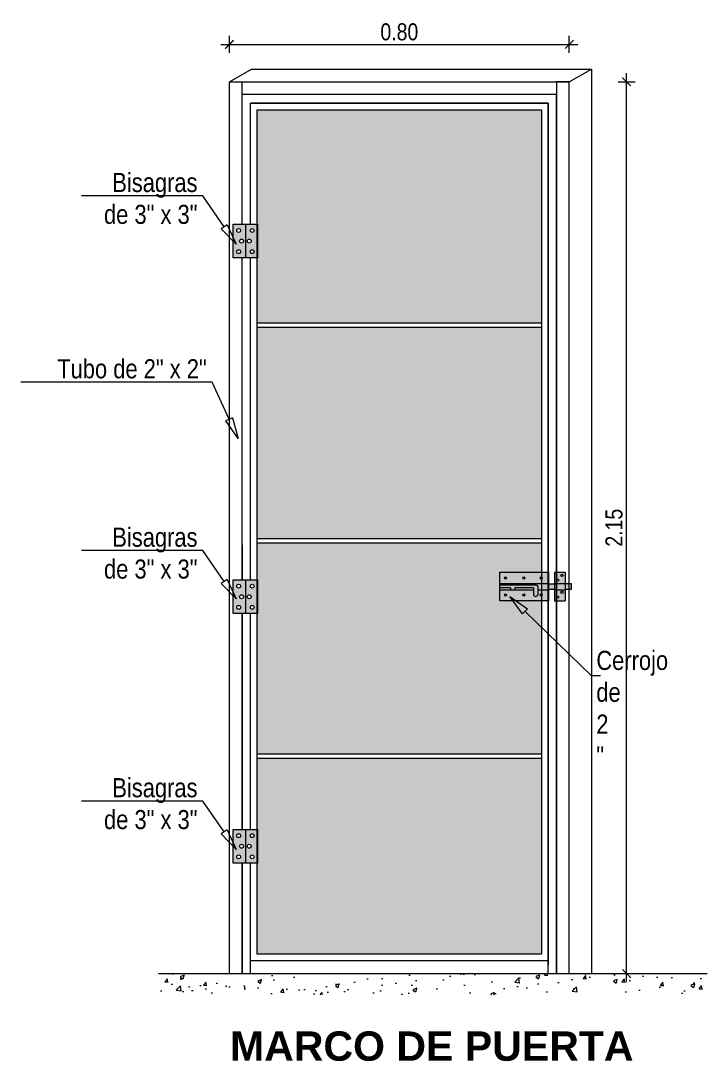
# Model space of a CAD drawing. Header units: metres. Extents: x 116.6 to 157, y -0.9 to 78.1.
# Drawn here: x 142.518 to 144.134, y 65.019 to 67.469 of the extents above; entities that cross this region are included whole.
import ezdxf
from ezdxf import colors
from ezdxf.entities.mleader import LeaderData, LeaderLine
from ezdxf.enums import TextEntityAlignment as Align
from ezdxf.math import Vec2, Vec3

# ---------------------------------------------------------------- set-up
doc = ezdxf.new("R2010")
doc.units = ezdxf.units.M
doc.set_wipeout_variables(frame=1)
doc.layers.get('0').update_dxf_attribs({"color": 253})
doc.layers.get('Defpoints').update_dxf_attribs({"color": 30, "lineweight": 9})
for name, color, linetype, lineweight in [('-Acero techos', 252, 'Continuous', 13), ('-Achurado', 251, 'Continuous', 5), ('-Acotado', 251, 'Continuous', 5), ('-Vista', 148, 'Continuous', 9)]:
    doc.layers.add(name, color=color, linetype=linetype, lineweight=lineweight)
doc.layers.add('G-TEXTOS-TITULOS', color=4, linetype='Continuous')
doc.styles.add('-Arial Narrow', font='ARIALN.TTF')
doc.styles.add('25-TITULO', font='arialbd.ttf', dxfattribs={"height": 0.1})
doc.dimstyles.new('Esc 1_20n', dxfattribs={"dimscale": 0.02, "dimtxt": 2, "dimasz": 1, "dimexe": 1, "dimexo": 1, "dimgap": 0.45, "dimtad": 1, "dimtoh": 1, "dimzin": 3, "dimdsep": 46, "dimtxsty": '-Arial Narrow', "dimblk": 'ARCHTICK', "dimcen": 1, "dimdle": 1, "dimclrd": 252, "dimclre": 252, "dimclrt": 252, "dimadec": 0, "dimazin": 0, "dimtfac": 1, "dimtix": 1, "dimtmove": 1, "dimatfit": 2, "dimldrblk": 'ARCHTICK', "dimfxl": 1, "dimfxlon": 1, "dimtolj": 2, "dimlwd": 5, "dimlwe": 5, "dimarcsym": 0})

# ---------------------------------------------------------------- blocks, each defined once
blk = doc.blocks.new('_ArchTick')
at = {"color": 0, "linetype": 'ByBlock', "const_width": 0.15}
blk.add_lwpolyline([(-0.5, -0.5), (0.5, 0.5)], dxfattribs=at)
blk = doc.blocks.new('*D168')
at = {"layer": '-Acotado', "color": 252, "lineweight": 5, "transparency": 16777216}
for p, q in [((143.924, 67.3249), (143.964, 67.3249)), ((143.944, 65.2049), (143.944, 67.3449)), ((143.924, 65.2249), (143.964, 65.2249))]:
    blk.add_line(p, q, dxfattribs=at)
at = {"layer": 'Defpoints', "color": 0, "transparency": 16777216}
for p in [(143.8093, 67.3249), (143.944, 67.3249), (143.8093, 65.2249)]:
    blk.add_point(p, dxfattribs=at)
at = {"layer": '-Acotado', "color": 252, "lineweight": 5, "transparency": 16777216, "xscale": 0.02, "yscale": 0.02, "zscale": 0.02}
for p, rotation in [((143.944, 67.3249), 90), ((143.944, 65.2249), 270)]:
    blk.add_blockref('_ArchTick', p, dxfattribs=dict(at, rotation=rotation))
at = {"layer": '-Acotado', "color": 252, "transparency": 16777216, "insert": (143.9146, 66.2749), "char_height": 0.04, "attachment_point": 5, "rotation": 90, "style": '-Arial Narrow'}
blk.add_mtext('\\A2;2.15', dxfattribs=at)
blk = doc.blocks.new('*D169')
at = {"layer": '-Acotado', "color": 252, "lineweight": 5, "transparency": 16777216}
for p, q in [((143.0093, 67.3929), (143.0093, 67.4329)), ((143.8093, 67.3929), (143.8093, 67.4329)), ((142.9893, 67.4129), (143.8293, 67.4129))]:
    blk.add_line(p, q, dxfattribs=at)
at = {"layer": 'Defpoints', "color": 0, "transparency": 16777216}
for p in [(143.8093, 67.4129), (143.0093, 67.3249), (143.8093, 67.3249)]:
    blk.add_point(p, dxfattribs=at)
at = {"layer": '-Acotado', "color": 252, "lineweight": 5, "transparency": 16777216, "xscale": 0.02, "yscale": 0.02, "zscale": 0.02, "rotation": 180}
blk.add_blockref('_ArchTick', (143.0093, 67.4129), dxfattribs=at)
at = {"layer": '-Acotado', "color": 252, "lineweight": 5, "transparency": 16777216, "xscale": 0.02, "yscale": 0.02, "zscale": 0.02}
blk.add_blockref('_ArchTick', (143.8093, 67.4129), dxfattribs=at)
at = {"layer": '-Acotado', "color": 252, "transparency": 16777216, "insert": (143.4093, 67.4423), "char_height": 0.04, "attachment_point": 5, "style": '-Arial Narrow'}
blk.add_mtext('\\A2;0.80', dxfattribs=at)
blk = doc.blocks.new('Bisagra 3 x 3')
h = blk.add_hatch(color=7)
h.dxf.hatch_style = 1
h.set_gradient(color1=(255, 255, 255), color2=(128, 128, 128), tint=1, name='CURVED')
h.paths.add_polyline_path([(-0.0285, 0.0396), (0.0285, 0.0396), (0.0285, -0.0396), (-0.0285, -0.0396)])
at = {"linetype": 'Continuous'}
blk.add_wipeout([(-0.0285, 0.0396), (0.0285, 0.0396), (0.0285, -0.0396), (-0.0285, -0.0396)], dxfattribs=at)
h = blk.add_hatch(color=7)
h.dxf.hatch_style = 1
h.set_gradient(color1=(255, 255, 255), color2=(128, 128, 128), tint=1, name='INVCYLINDER')
h.paths.add_polyline_path([(0, 0.0396), (-0.0285, 0.0396), (-0.0285, -0.0396), (0, -0.0396)])
h.paths.add_polyline_path([(-0.0205, 0.0249, -1), (-0.0113, 0.0249, -1)], flags=16)
h.paths.add_polyline_path([(-0.0044, 0, -1), (-0.0136, 0, -1)], flags=16)
h.paths.add_polyline_path([(-0.0113, -0.0249, -1), (-0.0205, -0.0249, -1)], flags=16)
h.paths.add_polyline_path([(0.0285, 0.0396), (0, 0.0396), (0, -0.0396), (0.0285, -0.0396)])
h.paths.add_polyline_path([(0.0136, 0, -1), (0.0044, 0, -1)], flags=16)
h.paths.add_polyline_path([(0.0113, 0.0249, -1), (0.0205, 0.0249, -1)], flags=16)
h.paths.add_polyline_path([(0.0205, -0.0249, -1), (0.0113, -0.0249, -1)], flags=16)
at = {"layer": '-Vista', "linetype": 'Continuous'}
blk.add_lwpolyline([(-0.0285, 0.0396), (0.0285, 0.0396), (0.0285, -0.0396), (-0.0285, -0.0396)], close=True, dxfattribs=at)
blk.add_lwpolyline([(0, 0.0396), (0, -0.0396)], dxfattribs=at)
for centre in [(-0.0159, 0.0249), (0.0159, 0.0249), (-0.009, 0), (0.009, 0), (-0.0159, -0.0249), (0.0159, -0.0249)]:
    blk.add_circle(centre, 0.0046, dxfattribs=at)
blk = doc.blocks.new('_ClosedBlank')
at = {"color": 0, "linetype": 'ByBlock', "lineweight": -2}
for p, q in [((-1, 0.167), (0, 0)), ((-1, 0.167), (-1, -0.167)), ((0, 0), (-1, -0.167))]:
    blk.add_line(p, q, dxfattribs=at)
blk = doc.blocks.new('Cerrojo')
h = blk.add_hatch(color=7)
h.dxf.hatch_style = 1
h.set_gradient(color1=(255, 255, 255), color2=(128, 128, 128), tint=1, name='CYLINDER')
h.paths.add_polyline_path([(0, 0.0335), (-0.1143, 0.0335), (-0.1143, 0.0075), (0, 0.0075)])
h.paths.add_polyline_path([(-0.0196, 0.02, -1), (-0.0145, 0.02, -1)], flags=16)
h.paths.add_polyline_path([(-0.0606, 0.02, -1), (-0.0555, 0.02, -1)], flags=16)
h.paths.add_polyline_path([(-0.1036, 0.02, -1), (-0.0986, 0.02, -1)], flags=16)
h.paths.add_polyline_path([(0, -0.0075), (-0.0251, -0.0075), (-0.0251, -0.0192, -0.83287), (-0.0351, -0.0192), (-0.0351, -0.0075), (-0.0811, -0.0075, -0.056334), (-0.0816, -0.0075), (-0.0867, -0.0075, -0.056334), (-0.0872, -0.0075), (-0.1143, -0.0075), (-0.1143, -0.0335), (0, -0.0335)])
h.paths.add_polyline_path([(-0.0606, -0.02, -1), (-0.0555, -0.02, -1)], flags=16)
h.paths.add_polyline_path([(-0.0196, -0.02, -1), (-0.0145, -0.02, -1)], flags=16)
h.paths.add_polyline_path([(-0.1036, -0.02, -1), (-0.0986, -0.02, -1)], flags=16)
h.paths.add_polyline_path([(-0.0792, -0.003), (-0.0351, -0.003), (-0.0351, -0.0192, 0.83287), (-0.0251, -0.0192), (-0.0251, 0, 0.406494), (-0.0281, 0.003), (-0.1143, 0.003), (-0.1143, -0.0075), (-0.0811, -0.0075, 0.372902), (-0.0792, -0.0054)], flags=0)
h.paths.add_polyline_path([(-0.0351, -0.003), (-0.0792, -0.003), (-0.0792, -0.0052, -0.39039), (-0.0811, -0.0075), (-0.0351, -0.0075)], flags=0)
h.paths.add_polyline_path([(0, 0.0075), (-0.1143, 0.0075), (-0.1143, -0.0075), (-0.0872, -0.0075), (-0.0811, -0.0075, 0.372902), (-0.0792, -0.0054), (-0.0792, -0.003), (-0.0351, -0.003), (-0.0351, -0.0192, 0.83287), (-0.0251, -0.0192), (-0.0251, -0.0075), (0, -0.0075)], flags=17)
h.paths.add_polyline_path([(0.0389, -0.0075), (0.0139, -0.0075), (0.0139, -0.0335), (0.0389, -0.0335)])
h.paths.add_polyline_path([(0.0344, -0.0138, -1), (0.0294, -0.0138, -1)], flags=16)
h.paths.add_polyline_path([(0.0243, -0.025, -1), (0.0192, -0.025, -1)], flags=16)
h.paths.add_polyline_path([(0.0389, 0.0075), (0.0139, 0.0075), (0.0139, -0.0075), (0.0389, -0.0075)])
h.paths.add_polyline_path([(0.0389, 0.0335), (0.0139, 0.0335), (0.0139, 0.0075), (0.0389, 0.0075)])
h.paths.add_polyline_path([(0.0294, 0.0262, -1), (0.0344, 0.0262, -1)], flags=16)
h.paths.add_polyline_path([(0.0243, 0.015, -1), (0.0192, 0.015, -1)], flags=16)
h.paths.add_polyline_path([(0, 0.0075), (-0.1143, 0.0075), (-0.1143, -0.0075), (-0.0811, -0.0075, 0.372902), (-0.0792, -0.0054), (-0.0792, -0.003), (-0.0351, -0.003), (-0.0351, -0.0192, 0.83287), (-0.0251, -0.0192), (-0.0251, -0.0075), (0, -0.0075)], flags=17)
h = blk.add_hatch(color=7)
h.dxf.hatch_style = 1
h.set_gradient(color1=(255, 255, 255), color2=(128, 128, 128), tint=1, name='CYLINDER')
h.paths.add_polyline_path([(-0.1143, 0.0075), (-0.1143, -0.0335), (0, -0.0335), (0, 0.0075)])
h = blk.add_hatch(color=18)
h.dxf.hatch_style = 1
h.paths.add_polyline_path([(0.0139, 0.0065), (0, 0.0065), (0, -0.0065), (0.0139, -0.0065)])
h.paths.add_polyline_path([(0.0539, 0.0065), (0.0389, 0.0065), (0.0389, -0.0065), (0.0539, -0.0065)])
h.paths.add_polyline_path([(-0.0251, 0, 0.421975), (-0.0282, 0.003), (-0.1143, 0.003), (-0.1143, -0.003), (-0.0892, -0.003), (-0.0892, -0.0054, 0.372902), (-0.0872, -0.0075), (-0.0811, -0.0075, 0.39039), (-0.0792, -0.0052), (-0.0792, -0.003), (-0.0351, -0.003), (-0.0351, -0.0192, 0.83287), (-0.0251, -0.0192)])
h = blk.add_hatch(color=7)
h.dxf.hatch_style = 1
h.set_gradient(color1=(255, 255, 255), color2=(128, 128, 128), tint=1, name='CYLINDER')
h.paths.add_polyline_path([(-0.0351, -0.003), (-0.0792, -0.003), (-0.0792, -0.0052, -0.39039), (-0.0811, -0.0075), (-0.0351, -0.0075)])
h.paths.add_polyline_path([(-0.0892, -0.003), (-0.1143, -0.003), (-0.1143, -0.0075), (-0.0872, -0.0075, -0.39039), (-0.0892, -0.0052)])
at = {"layer": '-Vista', "ltscale": 0.009}
for p, q in [((0, 0.0335), (0, -0.0335)), ((0.0139, 0.0335), (0.0389, 0.0335)), ((0.0139, 0.0335), (0.0139, -0.0335)), ((0.0389, 0.0335), (0.0389, -0.0335)), ((-0.1143, 0.0075), (0, 0.0075)), ((-0.0281, 0.003), (-0.1143, 0.003)), ((-0.0251, 0), (-0.0251, -0.0192)), ((0, 0.0065), (0.0139, 0.0065)), ((0.0139, 0.0075), (0.0389, 0.0075)), ((0.0539, 0.0065), (0.0389, 0.0065)), ((0.0539, -0.0065), (0.0539, 0.0065)), ((-0.0892, -0.003), (-0.1143, -0.003)), ((-0.1143, -0.0075), (-0.0351, -0.0075)), ((-0.0892, -0.003), (-0.0892, -0.0054)), ((-0.0351, -0.003), (-0.0792, -0.003)), ((-0.0792, -0.003), (-0.0792, -0.0054)), ((-0.0351, -0.003), (-0.0351, -0.0192)), ((-0.0251, -0.0075), (0, -0.0075)), ((0, -0.0065), (0.0139, -0.0065)), ((0.0139, -0.0075), (0.0389, -0.0075)), ((0.0389, -0.0065), (0.0539, -0.0065)), ((0.0139, -0.0335), (0.0389, -0.0335))]:
    blk.add_line(p, q, dxfattribs=at)
blk.add_lwpolyline([(0, -0.0335), (-0.1143, -0.0335), (-0.1143, 0.0335), (0, 0.0335)], close=True, dxfattribs=at)
for centre in [(0.0319, 0.0262), (-0.1011, 0.02), (-0.0581, 0.02), (-0.0171, 0.02), (0.0218, 0.015), (-0.1011, -0.02), (-0.0581, -0.02), (-0.0171, -0.02), (0.0218, -0.025), (0.0319, -0.0138)]:
    blk.add_circle(centre, 0.00253, dxfattribs=at)
for centre, radius, start, end in [((-0.0281, 0), 0.003, 359.9569, 88.4858), ((-0.087, -0.0053), 0.0022, 178.2508, 276.4486), ((-0.0814, -0.0053), 0.0022, 263.5514, 1.7492), ((-0.0301, -0.0183), 0.00508, 190.4202, 349.5798)]:
    blk.add_arc(centre, radius, start, end, dxfattribs=at)

msp = doc.modelspace()

# ---------------------------------------------------------------- hatches: boundary and pattern name
at = {"layer": '-Achurado', "ltscale": 0.009}
h = msp.add_hatch(dxfattribs=at)
h.set_pattern_fill('AR-CONC', color=256, scale=0.0005)
h.set_pattern_definition([(50, (-1359.68201, -1365.49293), (0.0910923345, -0.0079695428), [0.009525, -0.104775]), (355, (-1359.68201, -1365.49293), (-0.0176217107, 0.0955284226), [0.00762, -0.083820292]), (100.4514447, (-1359.67442, -1365.49359), (0.0734706235, 0.087558876), [0.0080950044, -0.0890451223]), (46.1842, (-1359.68201, -1365.46753), (0.1355395204, -0.021021164), [0.0142875, -0.1571625]), (96.6355576, (-1359.67072, -1365.46928), (0.118702067, 0.123713062), [0.012142512, -0.133567804]), (351.184151, (-1359.68201, -1365.46753), (0.118702067, 0.123713062), [0.0114299835, -0.125729866]), (21, (-1359.66931, -1365.47388), (0.0758071956, -0.051132599), [0.009525, -0.104775]), (326, (-1359.66931, -1365.47388), (0.030901014, 0.092093983), [0.00762, -0.08382]), (71.451445, (-1359.66299, -1365.47814), (0.1067082096, 0.0409613844), [0.0080950044, -0.089044969]), (37.5, (-1359.68201, -1365.492927), (0.0015443016, 0.04227751944), [0, -0.082804, 0, -0.08509, 0, -0.0841375]), (7.5, (-1359.68201, -1365.492927), (0.0334098313, 0.0500902874), [0, -0.048514, 0, -0.080899, 0, -0.0320675]), (327.5, (-1359.710332, -1365.492927), (0.0677952976, -0.002864372), [0, -0.03175, 0, -0.09906, 0, -0.131445]), (317.5, (-1359.72303, -1365.49293), (0.0740645907, 0.0127132455), [0, -0.041275, 0, -0.065786, 0, -0.093345])])
h.paths.add_polyline_path([(143.0093, 65.2249), (142.8429, 65.2249), (142.8429, 65.1749), (143.0093, 65.1749)])
h.paths.add_polyline_path([(143.8743, 65.2249), (143.0443, 65.2249), (143.0443, 65.1749), (143.8743, 65.1749)])
h.paths.add_polyline_path([(144.1338, 65.2249), (143.9093, 65.2249), (143.9093, 65.1749), (144.1338, 65.1749)])

# ---------------------------------------------------------------- linework, layer by layer
at = {"layer": '-Acero techos'}
for p, q in [((143.0093, 67.3249), (143.0612, 67.3549)), ((143.0093, 67.3249), (143.0393, 67.3249)), ((143.0093, 65.2249), (143.0093, 67.3249)), ((143.0393, 67.2949), (143.0393, 67.3249)), ((143.0393, 67.3249), (143.8093, 67.3249)), ((143.8093, 67.3249), (143.7793, 67.3249)), ((143.7793, 67.3249), (143.7793, 67.2899)), ((143.8093, 65.2249), (143.8093, 67.3249)), ((143.7793, 67.2949), (143.0393, 67.2949)), ((143.7793, 67.2949), (143.0393, 67.2949)), ((143.7793, 67.2949), (143.7793, 65.2249)), ((143.7793, 67.2949), (143.7793, 65.2249)), ((143.7793, 67.2899), (143.7793, 67.2899)), ((143.7593, 67.2249), (143.7593, 65.2449)), ((143.7436, 66.7567), (143.075, 66.7567)), ((143.7436, 66.7467), (143.075, 66.7467)), ((143.075, 66.2492), (143.7436, 66.2492)), ((143.0393, 66.2349), (143.0393, 65.2249)), ((143.075, 66.2392), (143.7436, 66.2392)), ((143.7436, 65.7417), (143.075, 65.7417)), ((143.7436, 65.7317), (143.075, 65.7317))]:
    msp.add_line(p, q, dxfattribs=at)
for points in [[(143.0612, 67.3549), (143.8612, 67.3549)], [(143.8093, 67.3249), (143.8612, 67.3549)], [(143.8612, 67.3549), (143.8612, 65.2249)], [(143.0393, 65.2249), (143.0393, 67.2949)], [(143.7593, 67.2749), (143.0593, 67.2749)], [(143.7593, 65.2249), (143.7593, 67.2749), (143.0593, 67.2749)], [(143.7793, 65.2249), (143.7793, 67.2949)], [(143.0593, 65.2249), (143.0593, 66.2499), (143.0593, 67.2249)]]:
    msp.add_lwpolyline(points, dxfattribs=at)
msp.add_lwpolyline([(143.0593, 67.2749), (143.7593, 67.2749), (143.7593, 65.2549), (143.0593, 65.2549)], close=True, dxfattribs=at)
at = {"layer": '-Achurado'}
msp.add_line((142.8429, 65.2249), (144.1338, 65.2249), dxfattribs=at)

# ---------------------------------------------------------------- block references
at = {"layer": '-Acero techos'}
msp.add_blockref('Cerrojo', (143.7603, 66.1364), dxfattribs=at)

# ---------------------------------------------------------------- texts
at = {"layer": 'G-TEXTOS-TITULOS', "color": 219, "true_color": 0x642165, "style": '25-TITULO'}
msp.add_text('MARCO DE PUERTA', height=0.069141, dxfattribs=at).set_placement((143.4856, 65.0543), align=Align.MIDDLE_CENTER)

# ---------------------------------------------------------------- dimensions: what is measured, and where the dimension line sits
at = {"layer": '-Acotado'}
dim = msp.add_linear_dim(base=(143.8093, 67.4129), p1=(143.0093, 67.3249), p2=(143.8093, 67.3249), dimstyle='Esc 1_20n', dxfattribs=at)
dim.commit()
dim.dimension.update_dxf_attribs({"geometry": '*D169', "text_midpoint": (143.4093, 67.4423)})
dim = msp.add_linear_dim(base=(143.944, 67.3249), p1=(143.8093, 65.2249), p2=(143.8093, 67.3249), angle=90, text='2.15', dimstyle='Esc 1_20n', dxfattribs=at)
dim.commit()
dim.dimension.update_dxf_attribs({"geometry": '*D168', "text_midpoint": (143.9146, 66.2749)})

# ---------------------------------------------------------------- leaders
at = {"layer": '-Acotado', "ltscale": 0.009}
ml = msp.add_multileader_mtext('Standard', dxfattribs=at)
ml.set_content('Tubo de 2" x 2"', color=7, style='-Arial Narrow')
ml.set_leader_properties(color=7, linetype='ByLayer', lineweight=0)
ml.set_arrow_properties(name='CLOSEDBLANK')
ml.build(insert=Vec2(0, 0))
ml.multileader.update_dxf_attribs({"has_dogleg": 0, "text_left_attachment_type": 6, "text_right_attachment_type": 6, "dogleg_length": 0, "arrow_head_size": 0.05, "scale": 0.025})
ctx = ml.context
ctx.base_point, ctx.scale, ctx.char_height, ctx.arrow_head_size, ctx.landing_gap_size, ctx.plane_origin = Vec3(142.5953, 66.6177), 0.025, 0.045, 0.05, 0.0125, Vec3(142.9621, 66.4027)
ctx.left_attachment, ctx.right_attachment, ctx.text_align_type = 6, 6, 2
notes = []
notes.append((ctx, [(0, (1, 1, 0), (142.9685, 66.6177), (-1, 0), 0, [(0, [(143.0298, 66.485)], 0, [])])]))
ctx.mtext.insert, ctx.mtext.alignment, ctx.mtext.flow_direction = Vec3(142.956, 66.6717), 3, 5
at = {"layer": '-Acotado'}
ml = msp.add_multileader_mtext('Standard', dxfattribs=at)
ml.set_content('Cerrojo de 2 "', color=7, style='-Arial Narrow')
ml.set_leader_properties(color=7, linetype='ByLayer', lineweight=0)
ml.set_arrow_properties(name='CLOSEDBLANK')
ml.build(insert=Vec2(0, 0))
ml.multileader.update_dxf_attribs({"has_dogleg": 0, "text_left_attachment_type": 6, "text_right_attachment_type": 6, "dogleg_length": 0, "arrow_head_size": 0.05, "scale": 0.025})
ctx = ml.context
ctx.base_point, ctx.scale, ctx.char_height, ctx.arrow_head_size, ctx.landing_gap_size, ctx.plane_origin = Vec3(143.8604, 65.9268), 0.025, 0.045, 0.05, 0.0125, Vec3(145.4846, 65.969)
ctx.left_attachment, ctx.right_attachment = 6, 6
notes.append((ctx, [(0, (1, 1, 0), (143.8604, 65.9268), (1, 0), 0, [(0, [(143.6693, 66.1128)], 0, [])])]))
ctx.mtext.insert, ctx.mtext.width, ctx.mtext.flow_direction = Vec3(143.8729, 65.985), 0.386273, 5
for ctx, leaders in notes:
    for number, flags, end, landing, length, lines in leaders:
        leader = LeaderData()
        leader.index, (leader.has_last_leader_line, leader.has_dogleg_vector, leader.attachment_direction) = number, flags
        leader.last_leader_point, leader.dogleg_vector, leader.dogleg_length = Vec3(end), Vec3(landing), length
        for number, points, colour, breaks in lines:
            line = LeaderLine()
            line.index, line.vertices, line.color, line.breaks = number, Vec3.list(points), colors.encode_raw_color(colour), breaks
            leader.lines.append(line)
        ctx.leaders.append(leader)

# ---------------------------------------------------------------- next in the draw order: block references
at = {"layer": '-Acero techos'}
for p in [(143.047, 66.9499), (143.047, 66.1124), (143.047, 65.5248)]:
    msp.add_blockref('Bisagra 3 x 3', p, dxfattribs=at)

# ---------------------------------------------------------------- next in the draw order: hatches: boundary and pattern name
at = {"layer": '-Acero techos', "true_color": 0xc7c8ca}
h = msp.add_hatch(color=9, dxfattribs=at)
h.dxf.hatch_style = 1
h.paths.add_polyline_path([(143.7436, 65.2706), (143.7436, 65.7317), (143.075, 65.7317), (143.075, 65.2706)])
h.paths.add_polyline_path([(143.7436, 65.7417), (143.7436, 66.2392), (143.075, 66.2392), (143.075, 65.7417)])
h.paths.add_polyline_path([(143.075, 66.7467), (143.075, 66.2492), (143.7436, 66.2492), (143.7436, 66.7467)])
h.paths.add_polyline_path([(143.7436, 66.7567), (143.7436, 67.2592), (143.075, 67.2592), (143.075, 66.7567)])

# ---------------------------------------------------------------- next in the draw order: linework, layer by layer
at = {"layer": '-Acero techos'}
msp.add_lwpolyline([(143.075, 67.2592), (143.7436, 67.2592), (143.7436, 65.2706), (143.075, 65.2706)], close=True, dxfattribs=at)

# ---------------------------------------------------------------- next in the draw order: leaders
at = {"layer": '-Acotado', "ltscale": 0.009}
ml = msp.add_multileader_mtext('Standard', dxfattribs=at)
ml.set_content('Bisagras\\Pde 3" x 3"', color=7, style='-Arial Narrow')
ml.set_leader_properties(color=7, linetype='ByLayer', lineweight=0)
ml.set_arrow_properties(name='CLOSEDBLANK')
ml.build(insert=Vec2(0, 0))
ml.multileader.update_dxf_attribs({"has_dogleg": 0, "text_left_attachment_type": 6, "text_right_attachment_type": 6, "dogleg_length": 0, "arrow_head_size": 0.05, "scale": 0.025})
ctx = ml.context
ctx.base_point, ctx.scale, ctx.char_height, ctx.arrow_head_size, ctx.landing_gap_size, ctx.plane_origin = Vec3(142.7058, 67.0563), 0.025, 0.045, 0.05, 0.0125, Vec3(143.0254, 66.7424)
ctx.left_attachment, ctx.right_attachment, ctx.text_align_type = 6, 6, 2
notes = []
notes.append((ctx, [(0, (1, 1, 0), (142.9468, 67.0563), (-1, 0), 0, [(0, [(143.0254, 66.9424)], 0, [])])]))
ctx.mtext.insert, ctx.mtext.alignment, ctx.mtext.flow_direction = Vec3(142.9343, 67.1103), 3, 5
ml = msp.add_multileader_mtext('Standard', dxfattribs=at)
ml.set_content('Bisagras\\Pde 3" x 3"', color=7, style='-Arial Narrow')
ml.set_leader_properties(color=7, linetype='ByLayer', lineweight=0)
ml.set_arrow_properties(name='CLOSEDBLANK')
ml.build(insert=Vec2(0, 0))
ml.multileader.update_dxf_attribs({"has_dogleg": 0, "text_left_attachment_type": 6, "text_right_attachment_type": 6, "dogleg_length": 0, "arrow_head_size": 0.05, "scale": 0.025})
ctx = ml.context
ctx.base_point, ctx.scale, ctx.char_height, ctx.arrow_head_size, ctx.landing_gap_size, ctx.plane_origin = Vec3(142.7058, 66.2211), 0.025, 0.045, 0.05, 0.0125, Vec3(143.0254, 66.1071)
ctx.left_attachment, ctx.right_attachment, ctx.text_align_type = 6, 6, 2
notes.append((ctx, [(0, (1, 1, 0), (142.9468, 66.2211), (-1, 0), 0, [(0, [(143.0254, 66.1071)], 0, [])])]))
ctx.mtext.insert, ctx.mtext.alignment, ctx.mtext.flow_direction = Vec3(142.9343, 66.2751), 3, 5
ml = msp.add_multileader_mtext('Standard', dxfattribs=at)
ml.set_content('Bisagras\\Pde 3" x 3"', color=7, style='-Arial Narrow')
ml.set_leader_properties(color=7, linetype='ByLayer', lineweight=0)
ml.set_arrow_properties(name='CLOSEDBLANK')
ml.build(insert=Vec2(0, 0))
ml.multileader.update_dxf_attribs({"has_dogleg": 0, "text_left_attachment_type": 6, "text_right_attachment_type": 6, "dogleg_length": 0, "arrow_head_size": 0.05, "scale": 0.025})
ctx = ml.context
ctx.base_point, ctx.scale, ctx.char_height, ctx.arrow_head_size, ctx.landing_gap_size, ctx.plane_origin = Vec3(142.7058, 65.6312), 0.025, 0.045, 0.05, 0.0125, Vec3(143.0254, 65.5173)
ctx.left_attachment, ctx.right_attachment, ctx.text_align_type = 6, 6, 2
notes.append((ctx, [(0, (1, 1, 0), (142.9468, 65.6312), (-1, 0), 0, [(0, [(143.0254, 65.5173)], 0, [])])]))
ctx.mtext.insert, ctx.mtext.alignment, ctx.mtext.flow_direction = Vec3(142.9343, 65.6852), 3, 5
for ctx, leaders in notes:
    for number, flags, end, landing, length, lines in leaders:
        leader = LeaderData()
        leader.index, (leader.has_last_leader_line, leader.has_dogleg_vector, leader.attachment_direction) = number, flags
        leader.last_leader_point, leader.dogleg_vector, leader.dogleg_length = Vec3(end), Vec3(landing), length
        for number, points, colour, breaks in lines:
            line = LeaderLine()
            line.index, line.vertices, line.color, line.breaks = number, Vec3.list(points), colors.encode_raw_color(colour), breaks
            leader.lines.append(line)
        ctx.leaders.append(leader)

doc.saveas('drawing.dxf')
